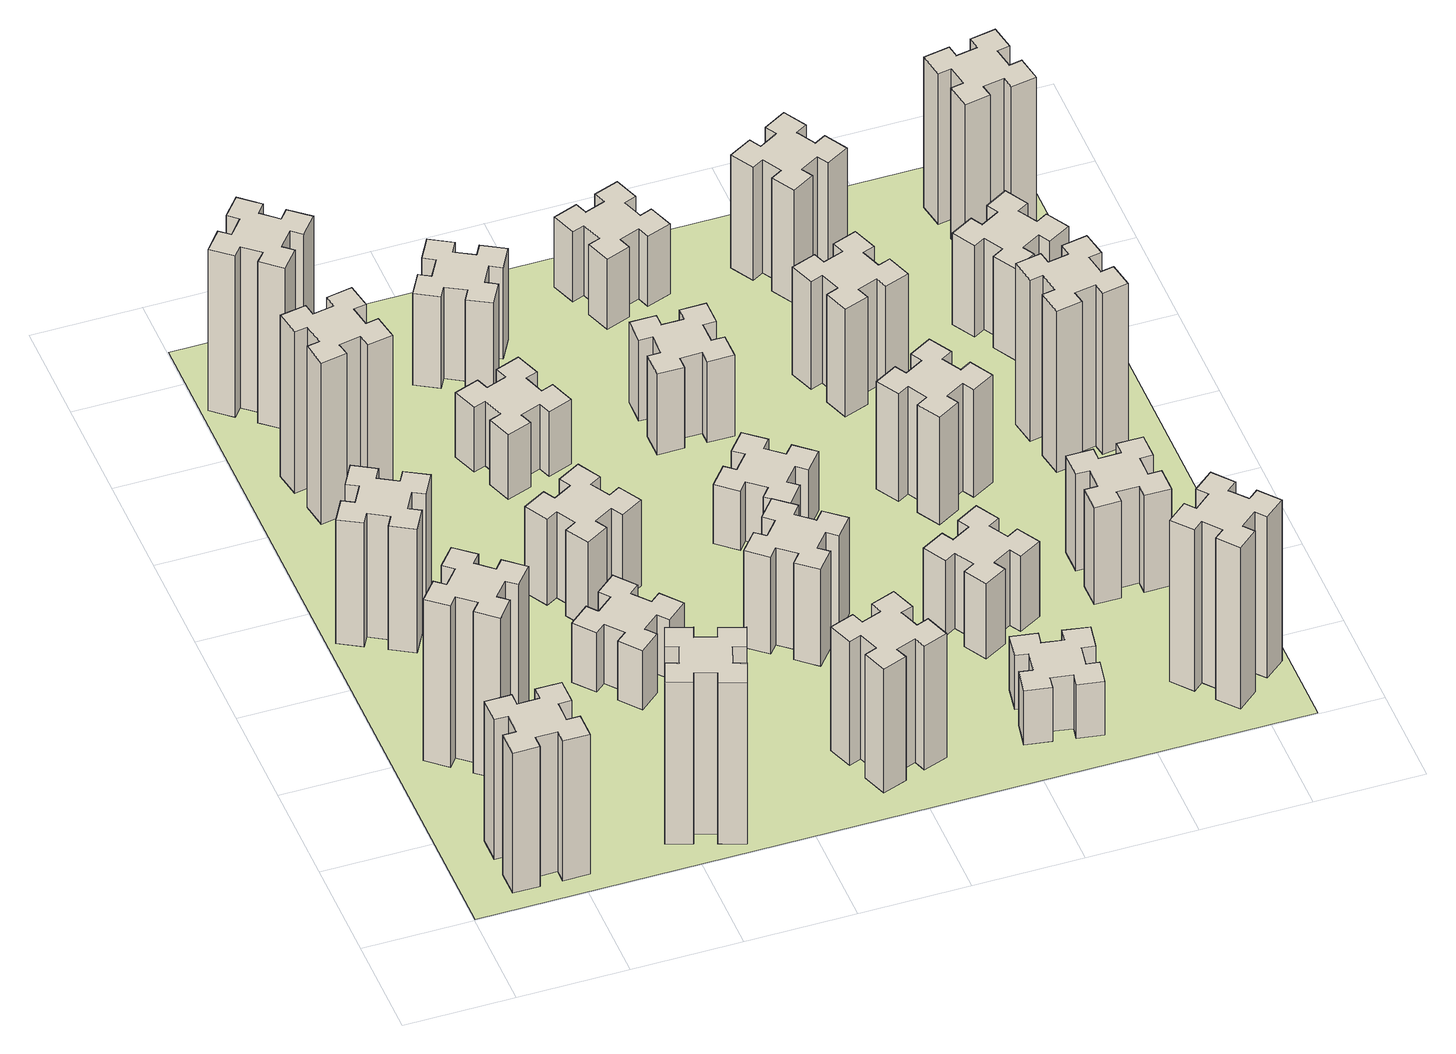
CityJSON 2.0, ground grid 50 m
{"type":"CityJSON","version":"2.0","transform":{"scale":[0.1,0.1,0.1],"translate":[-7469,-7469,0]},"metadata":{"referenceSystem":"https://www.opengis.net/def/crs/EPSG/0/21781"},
"CityObjects":{
"building1":{"type":"Building","attributes":{"class":"1000","function":"1000","usage":"1000","yearOfConstruction":2016,"roofType":"1000","measuredHeight":78,"storeysAboveGround":30,"storeysBelowGround":0},"geometry":[{"type":"Solid","lod":"1","boundaries":[[[[0,1,2,3,4,5,6,7,8,9,10,11,12,13,14,15,16,17,18,19]],[[17,16,20,21]],[[16,15,22,20]],[[15,14,23,22]],[[14,13,24,23]],[[13,12,25,24]],[[12,11,26,25]],[[11,10,27,26]],[[10,9,28,27]],[[9,8,29,28]],[[8,7,30,29]],[[7,6,31,30]],[[6,5,32,31]],[[5,4,33,32]],[[4,3,34,33]],[[3,2,35,34]],[[2,1,36,35]],[[1,0,37,36]],[[0,19,38,37]],[[19,18,39,38]],[[18,17,21,39]],[[24,25,26,27,28,29,30,31,32,33,34,35,36,37,38,39,21,20,22,23]]]]}]},
"building2":{"type":"Building","attributes":{"class":"1000","function":"1000","usage":"1000","yearOfConstruction":2016,"roofType":"1000","measuredHeight":90,"storeysAboveGround":30,"storeysBelowGround":0},"geometry":[{"type":"Solid","lod":"1","boundaries":[[[[40,41,42,43,44,45,46,47,48,49,50,51,52,53,54,55,56,57,58,59]],[[57,56,60,61]],[[56,55,62,60]],[[55,54,63,62]],[[54,53,64,63]],[[53,52,65,64]],[[52,51,66,65]],[[51,50,67,66]],[[50,49,68,67]],[[49,48,69,68]],[[48,47,70,69]],[[47,46,71,70]],[[46,45,72,71]],[[45,44,73,72]],[[44,43,74,73]],[[43,42,75,74]],[[42,41,76,75]],[[41,40,77,76]],[[40,59,78,77]],[[59,58,79,78]],[[58,57,61,79]],[[64,65,66,67,68,69,70,71,72,73,74,75,76,77,78,79,61,60,62,63]]]]}]},
"building3":{"type":"Building","attributes":{"class":"1000","function":"1000","usage":"1000","yearOfConstruction":2016,"roofType":"1000","measuredHeight":69,"storeysAboveGround":30,"storeysBelowGround":0},"geometry":[{"type":"Solid","lod":"1","boundaries":[[[[80,81,82,83,84,85,86,87,88,89,90,91,92,93,94,95,96,97,98,99]],[[97,96,100,101]],[[96,95,102,100]],[[95,94,103,102]],[[94,93,104,103]],[[93,92,105,104]],[[92,91,106,105]],[[91,90,107,106]],[[90,89,108,107]],[[89,88,109,108]],[[88,87,110,109]],[[87,86,111,110]],[[86,85,112,111]],[[85,84,113,112]],[[84,83,114,113]],[[83,82,115,114]],[[82,81,116,115]],[[81,80,117,116]],[[80,99,118,117]],[[99,98,119,118]],[[98,97,101,119]],[[104,105,106,107,108,109,110,111,112,113,114,115,116,117,118,119,101,100,102,103]]]]}]},
"building4":{"type":"Building","attributes":{"class":"1000","function":"1000","usage":"1000","yearOfConstruction":2016,"roofType":"1000","measuredHeight":90,"storeysAboveGround":30,"storeysBelowGround":0},"geometry":[{"type":"Solid","lod":"1","boundaries":[[[[120,121,122,123,124,125,126,127,128,129,130,131,132,133,134,135,136,137,138,139]],[[137,136,140,141]],[[136,135,142,140]],[[135,134,143,142]],[[134,133,144,143]],[[133,132,145,144]],[[132,131,146,145]],[[131,130,147,146]],[[130,129,148,147]],[[129,128,149,148]],[[128,127,150,149]],[[127,126,151,150]],[[126,125,152,151]],[[125,124,153,152]],[[124,123,154,153]],[[123,122,155,154]],[[122,121,156,155]],[[121,120,157,156]],[[120,139,158,157]],[[139,138,159,158]],[[138,137,141,159]],[[144,145,146,147,148,149,150,151,152,153,154,155,156,157,158,159,141,140,142,143]]]]}]},
"building5":{"type":"Building","attributes":{"class":"1000","function":"1000","usage":"1000","yearOfConstruction":2016,"roofType":"1000","measuredHeight":90,"storeysAboveGround":30,"storeysBelowGround":0},"geometry":[{"type":"Solid","lod":"1","boundaries":[[[[160,161,162,163,164,165,166,167,168,169,170,171,172,173,174,175,176,177,178,179]],[[177,176,180,181]],[[176,175,182,180]],[[175,174,183,182]],[[174,173,184,183]],[[173,172,185,184]],[[172,171,186,185]],[[171,170,187,186]],[[170,169,188,187]],[[169,168,189,188]],[[168,167,190,189]],[[167,166,191,190]],[[166,165,192,191]],[[165,164,193,192]],[[164,163,194,193]],[[163,162,195,194]],[[162,161,196,195]],[[161,160,197,196]],[[160,179,198,197]],[[179,178,199,198]],[[178,177,181,199]],[[184,185,186,187,188,189,190,191,192,193,194,195,196,197,198,199,181,180,182,183]]]]}]},
"building6":{"type":"Building","attributes":{"class":"1000","function":"1000","usage":"1000","yearOfConstruction":2016,"roofType":"1000","measuredHeight":90,"storeysAboveGround":30,"storeysBelowGround":0},"geometry":[{"type":"Solid","lod":"1","boundaries":[[[[200,201,202,203,204,205,206,207,208,209,210,211,212,213,214,215,216,217,218,219]],[[217,216,220,221]],[[216,215,222,220]],[[215,214,223,222]],[[214,213,224,223]],[[213,212,225,224]],[[212,211,226,225]],[[211,210,227,226]],[[210,209,228,227]],[[209,208,229,228]],[[208,207,230,229]],[[207,206,231,230]],[[206,205,232,231]],[[205,204,233,232]],[[204,203,234,233]],[[203,202,235,234]],[[202,201,236,235]],[[201,200,237,236]],[[200,219,238,237]],[[219,218,239,238]],[[218,217,221,239]],[[224,225,226,227,228,229,230,231,232,233,234,235,236,237,238,239,221,220,222,223]]]]}]},
"building7":{"type":"Building","attributes":{"class":"1000","function":"1000","usage":"1000","yearOfConstruction":2016,"roofType":"1000","measuredHeight":33,"storeysAboveGround":30,"storeysBelowGround":0},"geometry":[{"type":"Solid","lod":"1","boundaries":[[[[240,241,242,243,244,245,246,247,248,249,250,251,252,253,254,255,256,257,258,259]],[[257,256,260,261]],[[256,255,262,260]],[[255,254,263,262]],[[254,253,264,263]],[[253,252,265,264]],[[252,251,266,265]],[[251,250,267,266]],[[250,249,268,267]],[[249,248,269,268]],[[248,247,270,269]],[[247,246,271,270]],[[246,245,272,271]],[[245,244,273,272]],[[244,243,274,273]],[[243,242,275,274]],[[242,241,276,275]],[[241,240,277,276]],[[240,259,278,277]],[[259,258,279,278]],[[258,257,261,279]],[[264,265,266,267,268,269,270,271,272,273,274,275,276,277,278,279,261,260,262,263]]]]}]},
"building8":{"type":"Building","attributes":{"class":"1000","function":"1000","usage":"1000","yearOfConstruction":2016,"roofType":"1000","measuredHeight":48,"storeysAboveGround":30,"storeysBelowGround":0},"geometry":[{"type":"Solid","lod":"1","boundaries":[[[[280,281,282,283,284,285,286,287,288,289,290,291,292,293,294,295,296,297,298,299]],[[297,296,300,301]],[[296,295,302,300]],[[295,294,303,302]],[[294,293,304,303]],[[293,292,305,304]],[[292,291,306,305]],[[291,290,307,306]],[[290,289,308,307]],[[289,288,309,308]],[[288,287,310,309]],[[287,286,311,310]],[[286,285,312,311]],[[285,284,313,312]],[[284,283,314,313]],[[283,282,315,314]],[[282,281,316,315]],[[281,280,317,316]],[[280,299,318,317]],[[299,298,319,318]],[[298,297,301,319]],[[304,305,306,307,308,309,310,311,312,313,314,315,316,317,318,319,301,300,302,303]]]]}]},
"building9":{"type":"Building","attributes":{"class":"1000","function":"1000","usage":"1000","yearOfConstruction":2016,"roofType":"1000","measuredHeight":36,"storeysAboveGround":30,"storeysBelowGround":0},"geometry":[{"type":"Solid","lod":"1","boundaries":[[[[320,321,322,323,324,325,326,327,328,329,330,331,332,333,334,335,336,337,338,339]],[[337,336,340,341]],[[336,335,342,340]],[[335,334,343,342]],[[334,333,344,343]],[[333,332,345,344]],[[332,331,346,345]],[[331,330,347,346]],[[330,329,348,347]],[[329,328,349,348]],[[328,327,350,349]],[[327,326,351,350]],[[326,325,352,351]],[[325,324,353,352]],[[324,323,354,353]],[[323,322,355,354]],[[322,321,356,355]],[[321,320,357,356]],[[320,339,358,357]],[[339,338,359,358]],[[338,337,341,359]],[[344,345,346,347,348,349,350,351,352,353,354,355,356,357,358,359,341,340,342,343]]]]}]},
"building10":{"type":"Building","attributes":{"class":"1000","function":"1000","usage":"1000","yearOfConstruction":2016,"roofType":"1000","measuredHeight":69,"storeysAboveGround":30,"storeysBelowGround":0},"geometry":[{"type":"Solid","lod":"1","boundaries":[[[[360,361,362,363,364,365,366,367,368,369,370,371,372,373,374,375,376,377,378,379]],[[377,376,380,381]],[[376,375,382,380]],[[375,374,383,382]],[[374,373,384,383]],[[373,372,385,384]],[[372,371,386,385]],[[371,370,387,386]],[[370,369,388,387]],[[369,368,389,388]],[[368,367,390,389]],[[367,366,391,390]],[[366,365,392,391]],[[365,364,393,392]],[[364,363,394,393]],[[363,362,395,394]],[[362,361,396,395]],[[361,360,397,396]],[[360,379,398,397]],[[379,378,399,398]],[[378,377,381,399]],[[384,385,386,387,388,389,390,391,392,393,394,395,396,397,398,399,381,380,382,383]]]]}]},
"building11":{"type":"Building","attributes":{"class":"1000","function":"1000","usage":"1000","yearOfConstruction":2016,"roofType":"1000","measuredHeight":51,"storeysAboveGround":30,"storeysBelowGround":0},"geometry":[{"type":"Solid","lod":"1","boundaries":[[[[400,401,402,403,404,405,406,407,408,409,410,411,412,413,414,415,416,417,418,419]],[[417,416,420,421]],[[416,415,422,420]],[[415,414,423,422]],[[414,413,424,423]],[[413,412,425,424]],[[412,411,426,425]],[[411,410,427,426]],[[410,409,428,427]],[[409,408,429,428]],[[408,407,430,429]],[[407,406,431,430]],[[406,405,432,431]],[[405,404,433,432]],[[404,403,434,433]],[[403,402,435,434]],[[402,401,436,435]],[[401,400,437,436]],[[400,419,438,437]],[[419,418,439,438]],[[418,417,421,439]],[[424,425,426,427,428,429,430,431,432,433,434,435,436,437,438,439,421,420,422,423]]]]}]},
"building12":{"type":"Building","attributes":{"class":"1000","function":"1000","usage":"1000","yearOfConstruction":2016,"roofType":"1000","measuredHeight":54,"storeysAboveGround":30,"storeysBelowGround":0},"geometry":[{"type":"Solid","lod":"1","boundaries":[[[[440,441,442,443,444,445,446,447,448,449,450,451,452,453,454,455,456,457,458,459]],[[457,456,460,461]],[[456,455,462,460]],[[455,454,463,462]],[[454,453,464,463]],[[453,452,465,464]],[[452,451,466,465]],[[451,450,467,466]],[[450,449,468,467]],[[449,448,469,468]],[[448,447,470,469]],[[447,446,471,470]],[[446,445,472,471]],[[445,444,473,472]],[[444,443,474,473]],[[443,442,475,474]],[[442,441,476,475]],[[441,440,477,476]],[[440,459,478,477]],[[459,458,479,478]],[[458,457,461,479]],[[464,465,466,467,468,469,470,471,472,473,474,475,476,477,478,479,461,460,462,463]]]]}]},
"building13":{"type":"Building","attributes":{"class":"1000","function":"1000","usage":"1000","yearOfConstruction":2016,"roofType":"1000","measuredHeight":33,"storeysAboveGround":30,"storeysBelowGround":0},"geometry":[{"type":"Solid","lod":"1","boundaries":[[[[480,481,482,483,484,485,486,487,488,489,490,491,492,493,494,495,496,497,498,499]],[[497,496,500,501]],[[496,495,502,500]],[[495,494,503,502]],[[494,493,504,503]],[[493,492,505,504]],[[492,491,506,505]],[[491,490,507,506]],[[490,489,508,507]],[[489,488,509,508]],[[488,487,510,509]],[[487,486,511,510]],[[486,485,512,511]],[[485,484,513,512]],[[484,483,514,513]],[[483,482,515,514]],[[482,481,516,515]],[[481,480,517,516]],[[480,499,518,517]],[[499,498,519,518]],[[498,497,501,519]],[[504,505,506,507,508,509,510,511,512,513,514,515,516,517,518,519,501,500,502,503]]]]}]},
"building14":{"type":"Building","attributes":{"class":"1000","function":"1000","usage":"1000","yearOfConstruction":2016,"roofType":"1000","measuredHeight":45,"storeysAboveGround":30,"storeysBelowGround":0},"geometry":[{"type":"Solid","lod":"1","boundaries":[[[[520,521,522,523,524,525,526,527,528,529,530,531,532,533,534,535,536,537,538,539]],[[537,536,540,541]],[[536,535,542,540]],[[535,534,543,542]],[[534,533,544,543]],[[533,532,545,544]],[[532,531,546,545]],[[531,530,547,546]],[[530,529,548,547]],[[529,528,549,548]],[[528,527,550,549]],[[527,526,551,550]],[[526,525,552,551]],[[525,524,553,552]],[[524,523,554,553]],[[523,522,555,554]],[[522,521,556,555]],[[521,520,557,556]],[[520,539,558,557]],[[539,538,559,558]],[[538,537,541,559]],[[544,545,546,547,548,549,550,551,552,553,554,555,556,557,558,559,541,540,542,543]]]]}]},
"building15":{"type":"Building","attributes":{"class":"1000","function":"1000","usage":"1000","yearOfConstruction":2016,"roofType":"1000","measuredHeight":30,"storeysAboveGround":30,"storeysBelowGround":0},"geometry":[{"type":"Solid","lod":"1","boundaries":[[[[560,561,562,563,564,565,566,567,568,569,570,571,572,573,574,575,576,577,578,579]],[[577,576,580,581]],[[576,575,582,580]],[[575,574,583,582]],[[574,573,584,583]],[[573,572,585,584]],[[572,571,586,585]],[[571,570,587,586]],[[570,569,588,587]],[[569,568,589,588]],[[568,567,590,589]],[[567,566,591,590]],[[566,565,592,591]],[[565,564,593,592]],[[564,563,594,593]],[[563,562,595,594]],[[562,561,596,595]],[[561,560,597,596]],[[560,579,598,597]],[[579,578,599,598]],[[578,577,581,599]],[[584,585,586,587,588,589,590,591,592,593,594,595,596,597,598,599,581,580,582,583]]]]}]},
"building16":{"type":"Building","attributes":{"class":"1000","function":"1000","usage":"1000","yearOfConstruction":2016,"roofType":"1000","measuredHeight":39,"storeysAboveGround":30,"storeysBelowGround":0},"geometry":[{"type":"Solid","lod":"1","boundaries":[[[[600,601,602,603,604,605,606,607,608,609,610,611,612,613,614,615,616,617,618,619]],[[617,616,620,621]],[[616,615,622,620]],[[615,614,623,622]],[[614,613,624,623]],[[613,612,625,624]],[[612,611,626,625]],[[611,610,627,626]],[[610,609,628,627]],[[609,608,629,628]],[[608,607,630,629]],[[607,606,631,630]],[[606,605,632,631]],[[605,604,633,632]],[[604,603,634,633]],[[603,602,635,634]],[[602,601,636,635]],[[601,600,637,636]],[[600,619,638,637]],[[619,618,639,638]],[[618,617,621,639]],[[624,625,626,627,628,629,630,631,632,633,634,635,636,637,638,639,621,620,622,623]]]]}]},
"building17":{"type":"Building","attributes":{"class":"1000","function":"1000","usage":"1000","yearOfConstruction":2016,"roofType":"1000","measuredHeight":42,"storeysAboveGround":30,"storeysBelowGround":0},"geometry":[{"type":"Solid","lod":"1","boundaries":[[[[640,641,642,643,644,645,646,647,648,649,650,651,652,653,654,655,656,657,658,659]],[[657,656,660,661]],[[656,655,662,660]],[[655,654,663,662]],[[654,653,664,663]],[[653,652,665,664]],[[652,651,666,665]],[[651,650,667,666]],[[650,649,668,667]],[[649,648,669,668]],[[648,647,670,669]],[[647,646,671,670]],[[646,645,672,671]],[[645,644,673,672]],[[644,643,674,673]],[[643,642,675,674]],[[642,641,676,675]],[[641,640,677,676]],[[640,659,678,677]],[[659,658,679,678]],[[658,657,661,679]],[[664,665,666,667,668,669,670,671,672,673,674,675,676,677,678,679,661,660,662,663]]]]}]},
"building18":{"type":"Building","attributes":{"class":"1000","function":"1000","usage":"1000","yearOfConstruction":2016,"roofType":"1000","measuredHeight":60,"storeysAboveGround":30,"storeysBelowGround":0},"geometry":[{"type":"Solid","lod":"1","boundaries":[[[[680,681,682,683,684,685,686,687,688,689,690,691,692,693,694,695,696,697,698,699]],[[697,696,700,701]],[[696,695,702,700]],[[695,694,703,702]],[[694,693,704,703]],[[693,692,705,704]],[[692,691,706,705]],[[691,690,707,706]],[[690,689,708,707]],[[689,688,709,708]],[[688,687,710,709]],[[687,686,711,710]],[[686,685,712,711]],[[685,684,713,712]],[[684,683,714,713]],[[683,682,715,714]],[[682,681,716,715]],[[681,680,717,716]],[[680,699,718,717]],[[699,698,719,718]],[[698,697,701,719]],[[704,705,706,707,708,709,710,711,712,713,714,715,716,717,718,719,701,700,702,703]]]]}]},
"building19":{"type":"Building","attributes":{"class":"1000","function":"1000","usage":"1000","yearOfConstruction":2016,"roofType":"1000","measuredHeight":60,"storeysAboveGround":30,"storeysBelowGround":0},"geometry":[{"type":"Solid","lod":"1","boundaries":[[[[720,721,722,723,724,725,726,727,728,729,730,731,732,733,734,735,736,737,738,739]],[[737,736,740,741]],[[736,735,742,740]],[[735,734,743,742]],[[734,733,744,743]],[[733,732,745,744]],[[732,731,746,745]],[[731,730,747,746]],[[730,729,748,747]],[[729,728,749,748]],[[728,727,750,749]],[[727,726,751,750]],[[726,725,752,751]],[[725,724,753,752]],[[724,723,754,753]],[[723,722,755,754]],[[722,721,756,755]],[[721,720,757,756]],[[720,739,758,757]],[[739,738,759,758]],[[738,737,741,759]],[[744,745,746,747,748,749,750,751,752,753,754,755,756,757,758,759,741,740,742,743]]]]}]},
"building20":{"type":"Building","attributes":{"class":"1000","function":"1000","usage":"1000","yearOfConstruction":2016,"roofType":"1000","measuredHeight":90,"storeysAboveGround":30,"storeysBelowGround":0},"geometry":[{"type":"Solid","lod":"1","boundaries":[[[[760,761,762,763,764,765,766,767,768,769,770,771,772,773,774,775,776,777,778,779]],[[777,776,780,781]],[[776,775,782,780]],[[775,774,783,782]],[[774,773,784,783]],[[773,772,785,784]],[[772,771,786,785]],[[771,770,787,786]],[[770,769,788,787]],[[769,768,789,788]],[[768,767,790,789]],[[767,766,791,790]],[[766,765,792,791]],[[765,764,793,792]],[[764,763,794,793]],[[763,762,795,794]],[[762,761,796,795]],[[761,760,797,796]],[[760,779,798,797]],[[779,778,799,798]],[[778,777,781,799]],[[784,785,786,787,788,789,790,791,792,793,794,795,796,797,798,799,781,780,782,783]]]]}]},
"building21":{"type":"Building","attributes":{"class":"1000","function":"1000","usage":"1000","yearOfConstruction":2016,"roofType":"1000","measuredHeight":54,"storeysAboveGround":30,"storeysBelowGround":0},"geometry":[{"type":"Solid","lod":"1","boundaries":[[[[800,801,802,803,804,805,806,807,808,809,810,811,812,813,814,815,816,817,818,819]],[[817,816,820,821]],[[816,815,822,820]],[[815,814,823,822]],[[814,813,824,823]],[[813,812,825,824]],[[812,811,826,825]],[[811,810,827,826]],[[810,809,828,827]],[[809,808,829,828]],[[808,807,830,829]],[[807,806,831,830]],[[806,805,832,831]],[[805,804,833,832]],[[804,803,834,833]],[[803,802,835,834]],[[802,801,836,835]],[[801,800,837,836]],[[800,819,838,837]],[[819,818,839,838]],[[818,817,821,839]],[[824,825,826,827,828,829,830,831,832,833,834,835,836,837,838,839,821,820,822,823]]]]}]},
"building22":{"type":"Building","attributes":{"class":"1000","function":"1000","usage":"1000","yearOfConstruction":2016,"roofType":"1000","measuredHeight":63,"storeysAboveGround":30,"storeysBelowGround":0},"geometry":[{"type":"Solid","lod":"1","boundaries":[[[[840,841,842,843,844,845,846,847,848,849,850,851,852,853,854,855,856,857,858,859]],[[857,856,860,861]],[[856,855,862,860]],[[855,854,863,862]],[[854,853,864,863]],[[853,852,865,864]],[[852,851,866,865]],[[851,850,867,866]],[[850,849,868,867]],[[849,848,869,868]],[[848,847,870,869]],[[847,846,871,870]],[[846,845,872,871]],[[845,844,873,872]],[[844,843,874,873]],[[843,842,875,874]],[[842,841,876,875]],[[841,840,877,876]],[[840,859,878,877]],[[859,858,879,878]],[[858,857,861,879]],[[864,865,866,867,868,869,870,871,872,873,874,875,876,877,878,879,861,860,862,863]]]]}]},
"building23":{"type":"Building","attributes":{"class":"1000","function":"1000","usage":"1000","yearOfConstruction":2016,"roofType":"1000","measuredHeight":90,"storeysAboveGround":30,"storeysBelowGround":0},"geometry":[{"type":"Solid","lod":"1","boundaries":[[[[880,881,882,883,884,885,886,887,888,889,890,891,892,893,894,895,896,897,898,899]],[[897,896,900,901]],[[896,895,902,900]],[[895,894,903,902]],[[894,893,904,903]],[[893,892,905,904]],[[892,891,906,905]],[[891,890,907,906]],[[890,889,908,907]],[[889,888,909,908]],[[888,887,910,909]],[[887,886,911,910]],[[886,885,912,911]],[[885,884,913,912]],[[884,883,914,913]],[[883,882,915,914]],[[882,881,916,915]],[[881,880,917,916]],[[880,899,918,917]],[[899,898,919,918]],[[898,897,901,919]],[[904,905,906,907,908,909,910,911,912,913,914,915,916,917,918,919,901,900,902,903]]]]}]},
"building24":{"type":"Building","attributes":{"class":"1000","function":"1000","usage":"1000","yearOfConstruction":2016,"roofType":"1000","measuredHeight":51,"storeysAboveGround":30,"storeysBelowGround":0},"geometry":[{"type":"Solid","lod":"1","boundaries":[[[[920,921,922,923,924,925,926,927,928,929,930,931,932,933,934,935,936,937,938,939]],[[937,936,940,941]],[[936,935,942,940]],[[935,934,943,942]],[[934,933,944,943]],[[933,932,945,944]],[[932,931,946,945]],[[931,930,947,946]],[[930,929,948,947]],[[929,928,949,948]],[[928,927,950,949]],[[927,926,951,950]],[[926,925,952,951]],[[925,924,953,952]],[[924,923,954,953]],[[923,922,955,954]],[[922,921,956,955]],[[921,920,957,956]],[[920,939,958,957]],[[939,938,959,958]],[[938,937,941,959]],[[944,945,946,947,948,949,950,951,952,953,954,955,956,957,958,959,941,940,942,943]]]]}]},
"building25":{"type":"Building","attributes":{"class":"1000","function":"1000","usage":"1000","yearOfConstruction":2016,"roofType":"1000","measuredHeight":84,"storeysAboveGround":30,"storeysBelowGround":0},"geometry":[{"type":"Solid","lod":"1","boundaries":[[[[960,961,962,963,964,965,966,967,968,969,970,971,972,973,974,975,976,977,978,979]],[[977,976,980,981]],[[976,975,982,980]],[[975,974,983,982]],[[974,973,984,983]],[[973,972,985,984]],[[972,971,986,985]],[[971,970,987,986]],[[970,969,988,987]],[[969,968,989,988]],[[968,967,990,989]],[[967,966,991,990]],[[966,965,992,991]],[[965,964,993,992]],[[964,963,994,993]],[[963,962,995,994]],[[962,961,996,995]],[[961,960,997,996]],[[960,979,998,997]],[[979,978,999,998]],[[978,977,981,999]],[[984,985,986,987,988,989,990,991,992,993,994,995,996,997,998,999,981,980,982,983]]]]}]},
"landuse1":{"type":"LandUse","attributes":{"name":"plot1","function":"1010"},"geometry":[{"type":"MultiSurface","lod":"1","boundaries":[[[1000,1001,1002,1003]]]}]}
},
"vertices":[
[265,325,0],[265,225,0],[205,225,0],[205,105,0],[325,105,0],[325,165,0],[425,165,0],[425,105,0],[545,105,0],[545,225,0],[485,225,0],[485,325,0],[545,325,0],[545,445,0],[425,445,0],[425,385,0],[325,385,0],[325,445,0],[205,445,0],[205,325,0],[325,385,780],[325,445,780],[425,385,780],[425,445,780],[545,445,780],[545,325,780],[485,325,780],[485,225,780],[545,225,780],[545,105,780],[425,105,780],[425,165,780],[325,165,780],[325,105,780],[205,105,780],[205,225,780],[265,225,780],[265,325,780],[205,325,780],[205,445,780],
[484,1067,0],[408,1132,0],[446,1178,0],[354,1255,0],[277,1163,0],[323,1124,0],[259,1048,0],[213,1086,0],[136,994,0],[228,917,0],[266,963,0],[343,899,0],[304,853,0],[396,776,0],[473,868,0],[427,906,0],[492,983,0],[538,944,0],[615,1036,0],[523,1113,0],[492,983,900],[538,944,900],[427,906,900],[473,868,900],[396,776,900],[304,853,900],[343,899,900],[266,963,900],[228,917,900],[136,994,900],[213,1086,900],[259,1048,900],[323,1124,900],[277,1163,900],[354,1255,900],[446,1178,900],[408,1132,900],[484,1067,900],[523,1113,900],[615,1036,900],
[374,1926,0],[287,1976,0],[317,2028,0],[213,2088,0],[153,1984,0],[205,1954,0],[155,1867,0],[103,1897,0],[43,1793,0],[147,1733,0],[177,1785,0],[264,1735,0],[234,1683,0],[338,1623,0],[398,1727,0],[346,1757,0],[396,1844,0],[448,1814,0],[508,1918,0],[404,1978,0],[396,1844,690],[448,1814,690],[346,1757,690],[398,1727,690],[338,1623,690],[234,1683,690],[264,1735,690],[177,1785,690],[147,1733,690],[43,1793,690],[103,1897,690],[155,1867,690],[205,1954,690],[153,1984,690],[213,2088,690],[317,2028,690],[287,1976,690],[374,1926,690],[404,1978,690],[508,1918,690],
[405,2812,0],[307,2795,0],[297,2854,0],[178,2833,0],[199,2715,0],[258,2725,0],[276,2627,0],[217,2617,0],[237,2498,0],[356,2519,0],[345,2578,0],[444,2596,0],[454,2537,0],[572,2557,0],[551,2676,0],[492,2665,0],[475,2764,0],[534,2774,0],[513,2892,0],[395,2871,0],[475,2764,900],[534,2774,900],[492,2665,900],[551,2676,900],[572,2557,900],[454,2537,900],[444,2596,900],[345,2578,900],[356,2519,900],[237,2498,900],[217,2617,900],[276,2627,900],[258,2725,900],[199,2715,900],[178,2833,900],[297,2854,900],[307,2795,900],[405,2812,900],[395,2871,900],[513,2892,900],
[1029,360,0],[995,266,0],[939,287,0],[897,174,0],[1010,133,0],[1031,189,0],[1125,155,0],[1104,99,0],[1217,57,0],[1258,170,0],[1202,191,0],[1236,285,0],[1292,264,0],[1333,377,0],[1220,418,0],[1200,362,0],[1106,396,0],[1127,452,0],[1014,493,0],[973,380,0],[1106,396,900],[1127,452,900],[1200,362,900],[1220,418,900],[1333,377,900],[1292,264,900],[1236,285,900],[1202,191,900],[1258,170,900],[1217,57,900],[1104,99,900],[1125,155,900],[1031,189,900],[1010,133,900],[897,174,900],[939,287,900],[995,266,900],[1029,360,900],[973,380,900],[1014,493,900],
[384,3387,0],[308,3452,0],[346,3498,0],[254,3575,0],[177,3483,0],[223,3444,0],[159,3368,0],[113,3406,0],[36,3314,0],[128,3237,0],[166,3283,0],[243,3219,0],[204,3173,0],[296,3096,0],[373,3188,0],[327,3226,0],[392,3303,0],[438,3264,0],[515,3356,0],[423,3433,0],[392,3303,900],[438,3264,900],[327,3226,900],[373,3188,900],[296,3096,900],[204,3173,900],[243,3219,900],[166,3283,900],[128,3237,900],[36,3314,900],[113,3406,900],[159,3368,900],[223,3444,900],[177,3483,900],[254,3575,900],[346,3498,900],[308,3452,900],[384,3387,900],[423,3433,900],[515,3356,900],
[1083,1332,0],[1006,1267,0],[968,1313,0],[876,1236,0],[953,1144,0],[999,1183,0],[1063,1106,0],[1017,1068,0],[1094,976,0],[1186,1053,0],[1148,1099,0],[1224,1163,0],[1263,1117,0],[1355,1194,0],[1278,1286,0],[1232,1248,0],[1167,1324,0],[1213,1363,0],[1136,1455,0],[1044,1378,0],[1167,1324,330],[1213,1363,330],[1232,1248,330],[1278,1286,330],[1355,1194,330],[1263,1117,330],[1224,1163,330],[1148,1099,330],[1186,1053,330],[1094,976,330],[1017,1068,330],[1063,1106,330],[999,1183,330],[953,1144,330],[876,1236,330],[968,1313,330],[1006,1267,330],[1083,1332,330],[1044,1378,330],[1136,1455,330],
[995,1744,0],[1045,1657,0],[993,1627,0],[1053,1523,0],[1157,1583,0],[1127,1635,0],[1214,1685,0],[1244,1633,0],[1348,1693,0],[1288,1797,0],[1236,1767,0],[1186,1854,0],[1238,1884,0],[1178,1988,0],[1074,1928,0],[1104,1876,0],[1017,1826,0],[987,1878,0],[883,1818,0],[943,1714,0],[1017,1826,480],[987,1878,480],[1104,1876,480],[1074,1928,480],[1178,1988,480],[1238,1884,480],[1186,1854,480],[1236,1767,480],[1288,1797,480],[1348,1693,480],[1244,1633,480],[1214,1685,480],[1127,1635,480],[1157,1583,480],[1053,1523,480],[993,1627,480],[1045,1657,480],[995,1744,480],[943,1714,480],[883,1818,480],
[1125,2716,0],[1031,2682,0],[1010,2738,0],[897,2697,0],[939,2584,0],[995,2605,0],[1029,2511,0],[973,2490,0],[1014,2377,0],[1127,2419,0],[1106,2475,0],[1200,2509,0],[1220,2453,0],[1333,2494,0],[1292,2607,0],[1236,2586,0],[1202,2680,0],[1258,2700,0],[1217,2813,0],[1104,2772,0],[1202,2680,360],[1258,2700,360],[1236,2586,360],[1292,2607,360],[1333,2494,360],[1220,2453,360],[1200,2509,360],[1106,2475,360],[1127,2419,360],[1014,2377,360],[973,2490,360],[1029,2511,360],[995,2605,360],[939,2584,360],[897,2697,360],[1010,2738,360],[1031,2682,360],[1125,2716,360],[1104,2772,360],[1217,2813,360],
[1965,496,0],[1871,462,0],[1850,518,0],[1737,477,0],[1779,364,0],[1835,385,0],[1869,291,0],[1813,270,0],[1854,157,0],[1967,199,0],[1946,255,0],[2040,289,0],[2060,233,0],[2173,274,0],[2132,387,0],[2076,366,0],[2042,460,0],[2098,480,0],[2057,593,0],[1944,552,0],[2042,460,690],[2098,480,690],[2076,366,690],[2132,387,690],[2173,274,690],[2060,233,690],[2040,289,690],[1946,255,690],[1967,199,690],[1854,157,690],[1813,270,690],[1869,291,690],[1835,385,690],[1779,364,690],[1737,477,690],[1850,518,690],[1871,462,690],[1965,496,690],[1944,552,690],[2057,593,690],
[1214,3306,0],[1127,3356,0],[1157,3408,0],[1053,3468,0],[993,3364,0],[1045,3334,0],[995,3247,0],[943,3277,0],[883,3173,0],[987,3113,0],[1017,3165,0],[1104,3115,0],[1074,3063,0],[1178,3003,0],[1238,3107,0],[1186,3137,0],[1236,3224,0],[1288,3194,0],[1348,3298,0],[1244,3358,0],[1236,3224,510],[1288,3194,510],[1186,3137,510],[1238,3107,510],[1178,3003,510],[1074,3063,510],[1104,3115,510],[1017,3165,510],[987,3113,510],[883,3173,510],[943,3277,510],[995,3247,510],[1045,3334,510],[993,3364,510],[1053,3468,510],[1157,3408,510],[1127,3356,510],[1214,3306,510],[1244,3358,510],[1348,3298,510],
[1907,1106,0],[1972,1183,0],[2018,1144,0],[2095,1236,0],[2003,1313,0],[1964,1267,0],[1888,1332,0],[1926,1378,0],[1834,1455,0],[1757,1363,0],[1803,1324,0],[1739,1248,0],[1693,1286,0],[1616,1194,0],[1708,1117,0],[1746,1163,0],[1823,1099,0],[1784,1053,0],[1876,976,0],[1953,1068,0],[1823,1099,540],[1784,1053,540],[1746,1163,540],[1708,1117,540],[1616,1194,540],[1693,1286,540],[1739,1248,540],[1803,1324,540],[1757,1363,540],[1834,1455,540],[1926,1378,540],[1888,1332,540],[1964,1267,540],[2003,1313,540],[2095,1236,540],[2018,1144,540],[1972,1183,540],[1907,1106,540],[1953,1068,540],[1876,976,540],
[2007,1746,0],[2072,1823,0],[2118,1784,0],[2195,1876,0],[2103,1953,0],[2064,1907,0],[1988,1972,0],[2026,2018,0],[1934,2095,0],[1857,2003,0],[1903,1964,0],[1839,1888,0],[1793,1926,0],[1716,1834,0],[1808,1757,0],[1846,1803,0],[1923,1739,0],[1884,1693,0],[1976,1616,0],[2053,1708,0],[1923,1739,330],[1884,1693,330],[1846,1803,330],[1808,1757,330],[1716,1834,330],[1793,1926,330],[1839,1888,330],[1903,1964,330],[1857,2003,330],[1934,2095,330],[2026,2018,330],[1988,1972,330],[2064,1907,330],[2103,1953,330],[2195,1876,330],[2118,1784,330],[2072,1823,330],[2007,1746,330],[2053,1708,330],[1976,1616,330],
[1905,2705,0],[1805,2705,0],[1805,2765,0],[1685,2765,0],[1685,2645,0],[1745,2645,0],[1745,2545,0],[1685,2545,0],[1685,2425,0],[1805,2425,0],[1805,2485,0],[1905,2485,0],[1905,2425,0],[2025,2425,0],[2025,2545,0],[1965,2545,0],[1965,2645,0],[2025,2645,0],[2025,2765,0],[1905,2765,0],[1965,2645,450],[2025,2645,450],[1965,2545,450],[2025,2545,450],[2025,2425,450],[1905,2425,450],[1905,2485,450],[1805,2485,450],[1805,2425,450],[1685,2425,450],[1685,2545,450],[1745,2545,450],[1745,2645,450],[1685,2645,450],[1685,2765,450],[1805,2765,450],[1805,2705,450],[1905,2705,450],[1905,2765,450],[2025,2765,450],
[2596,444,0],[2578,345,0],[2519,356,0],[2498,237,0],[2617,217,0],[2627,276,0],[2725,258,0],[2715,199,0],[2833,178,0],[2854,297,0],[2795,307,0],[2812,405,0],[2871,395,0],[2892,513,0],[2774,534,0],[2764,475,0],[2665,492,0],[2676,551,0],[2557,572,0],[2537,454,0],[2665,492,300],[2676,551,300],[2764,475,300],[2774,534,300],[2892,513,300],[2871,395,300],[2812,405,300],[2795,307,300],[2854,297,300],[2833,178,300],[2715,199,300],[2725,258,300],[2627,276,300],[2617,217,300],[2498,237,300],[2519,356,300],[2578,345,300],[2596,444,300],[2537,454,300],[2557,572,300],
[1865,3556,0],[1771,3522,0],[1750,3578,0],[1637,3537,0],[1679,3424,0],[1735,3445,0],[1769,3351,0],[1713,3330,0],[1754,3217,0],[1867,3259,0],[1846,3315,0],[1940,3349,0],[1960,3293,0],[2073,3334,0],[2032,3447,0],[1976,3426,0],[1942,3520,0],[1998,3540,0],[1957,3653,0],[1844,3612,0],[1942,3520,390],[1998,3540,390],[1976,3426,390],[2032,3447,390],[2073,3334,390],[1960,3293,390],[1940,3349,390],[1846,3315,390],[1867,3259,390],[1754,3217,390],[1713,3330,390],[1769,3351,390],[1735,3445,390],[1679,3424,390],[1637,3537,390],[1750,3578,390],[1771,3522,390],[1865,3556,390],[1844,3612,390],[1957,3653,390],
[2584,1136,0],[2497,1086,0],[2467,1138,0],[2363,1078,0],[2423,974,0],[2475,1004,0],[2525,917,0],[2473,887,0],[2533,783,0],[2637,843,0],[2607,895,0],[2694,945,0],[2724,893,0],[2828,953,0],[2768,1057,0],[2716,1027,0],[2666,1114,0],[2718,1144,0],[2658,1248,0],[2554,1188,0],[2666,1114,420],[2718,1144,420],[2716,1027,420],[2768,1057,420],[2828,953,420],[2724,893,420],[2694,945,420],[2607,895,420],[2637,843,420],[2533,783,420],[2473,887,420],[2525,917,420],[2475,1004,420],[2423,974,420],[2363,1078,420],[2467,1138,420],[2497,1086,420],[2584,1136,420],[2554,1188,420],[2658,1248,420],
[2816,1867,0],[2766,1954,0],[2818,1984,0],[2758,2088,0],[2654,2028,0],[2684,1976,0],[2597,1926,0],[2567,1978,0],[2463,1918,0],[2523,1814,0],[2575,1844,0],[2625,1757,0],[2573,1727,0],[2633,1623,0],[2737,1683,0],[2707,1735,0],[2794,1785,0],[2824,1733,0],[2928,1793,0],[2868,1897,0],[2794,1785,600],[2824,1733,600],[2707,1735,600],[2737,1683,600],[2633,1623,600],[2573,1727,600],[2625,1757,600],[2575,1844,600],[2523,1814,600],[2463,1918,600],[2567,1978,600],[2597,1926,600],[2684,1976,600],[2654,2028,600],[2758,2088,600],[2818,1984,600],[2766,1954,600],[2816,1867,600],[2868,1897,600],[2928,1793,600],
[2586,2475,0],[2680,2509,0],[2700,2453,0],[2813,2494,0],[2772,2607,0],[2716,2586,0],[2682,2680,0],[2738,2700,0],[2697,2813,0],[2584,2772,0],[2605,2716,0],[2511,2682,0],[2490,2738,0],[2377,2697,0],[2419,2584,0],[2475,2605,0],[2509,2511,0],[2453,2490,0],[2494,2377,0],[2607,2419,0],[2509,2511,600],[2453,2490,600],[2475,2605,600],[2419,2584,600],[2377,2697,600],[2490,2738,600],[2511,2682,600],[2605,2716,600],[2584,2772,600],[2697,2813,600],[2738,2700,600],[2682,2680,600],[2716,2586,600],[2772,2607,600],[2813,2494,600],[2700,2453,600],[2680,2509,600],[2586,2475,600],[2607,2419,600],[2494,2377,600],
[3468,259,0],[3544,323,0],[3583,277,0],[3675,354,0],[3598,446,0],[3552,408,0],[3487,484,0],[3533,523,0],[3456,615,0],[3364,538,0],[3403,492,0],[3326,427,0],[3288,473,0],[3196,396,0],[3273,304,0],[3319,343,0],[3383,266,0],[3337,228,0],[3414,136,0],[3506,213,0],[3383,266,900],[3337,228,900],[3319,343,900],[3273,304,900],[3196,396,900],[3288,473,900],[3326,427,900],[3403,492,900],[3364,538,900],[3456,615,900],[3533,523,900],[3487,484,900],[3552,408,900],[3598,446,900],[3675,354,900],[3583,277,900],[3544,323,900],[3468,259,900],[3506,213,900],[3414,136,900],
[3185,1005,0],[3285,1005,0],[3285,945,0],[3405,945,0],[3405,1065,0],[3345,1065,0],[3345,1165,0],[3405,1165,0],[3405,1285,0],[3285,1285,0],[3285,1225,0],[3185,1225,0],[3185,1285,0],[3065,1285,0],[3065,1165,0],[3125,1165,0],[3125,1065,0],[3065,1065,0],[3065,945,0],[3185,945,0],[3125,1065,540],[3065,1065,540],[3125,1165,540],[3065,1165,540],[3065,1285,540],[3185,1285,540],[3185,1225,540],[3285,1225,540],[3285,1285,540],[3405,1285,540],[3405,1165,540],[3345,1165,540],[3345,1065,540],[3405,1065,540],[3405,945,540],[3285,945,540],[3285,1005,540],[3185,1005,540],[3185,945,540],[3065,945,540],
[2716,3347,0],[2666,3434,0],[2718,3464,0],[2658,3568,0],[2554,3508,0],[2584,3456,0],[2497,3406,0],[2467,3458,0],[2363,3398,0],[2423,3294,0],[2475,3324,0],[2525,3237,0],[2473,3207,0],[2533,3103,0],[2637,3163,0],[2607,3215,0],[2694,3265,0],[2724,3213,0],[2828,3273,0],[2768,3377,0],[2694,3265,630],[2724,3213,630],[2607,3215,630],[2637,3163,630],[2533,3103,630],[2473,3207,630],[2525,3237,630],[2475,3324,630],[2423,3294,630],[2363,3398,630],[2467,3458,630],[2497,3406,630],[2584,3456,630],[2554,3508,630],[2658,3568,630],[2718,3464,630],[2666,3434,630],[2716,3347,630],[2768,3377,630],[2828,3273,630],
[3365,2072,0],[3267,2055,0],[3257,2114,0],[3138,2093,0],[3159,1975,0],[3218,1985,0],[3236,1887,0],[3177,1877,0],[3197,1758,0],[3316,1779,0],[3305,1838,0],[3404,1856,0],[3414,1797,0],[3532,1817,0],[3511,1936,0],[3452,1925,0],[3435,2024,0],[3494,2034,0],[3473,2152,0],[3355,2131,0],[3435,2024,900],[3494,2034,900],[3452,1925,900],[3511,1936,900],[3532,1817,900],[3414,1797,900],[3404,1856,900],[3305,1838,900],[3316,1779,900],[3197,1758,900],[3177,1877,900],[3236,1887,900],[3218,1985,900],[3159,1975,900],[3138,2093,900],[3257,2114,900],[3267,2055,900],[3365,2072,900],[3355,2131,900],[3473,2152,900],
[3456,2707,0],[3406,2794,0],[3458,2824,0],[3398,2928,0],[3294,2868,0],[3324,2816,0],[3237,2766,0],[3207,2818,0],[3103,2758,0],[3163,2654,0],[3215,2684,0],[3265,2597,0],[3213,2567,0],[3273,2463,0],[3377,2523,0],[3347,2575,0],[3434,2625,0],[3464,2573,0],[3568,2633,0],[3508,2737,0],[3434,2625,510],[3464,2573,510],[3347,2575,510],[3377,2523,510],[3273,2463,510],[3213,2567,510],[3265,2597,510],[3215,2684,510],[3163,2654,510],[3103,2758,510],[3207,2818,510],[3237,2766,510],[3324,2816,510],[3294,2868,510],[3398,2928,510],[3458,2824,510],[3406,2794,510],[3456,2707,510],[3508,2737,510],[3568,2633,510],
[3552,3305,0],[3535,3404,0],[3594,3414,0],[3573,3532,0],[3455,3511,0],[3465,3452,0],[3367,3435,0],[3357,3494,0],[3238,3473,0],[3259,3355,0],[3318,3365,0],[3336,3267,0],[3277,3257,0],[3297,3138,0],[3416,3159,0],[3405,3218,0],[3504,3236,0],[3514,3177,0],[3632,3197,0],[3611,3316,0],[3504,3236,840],[3514,3177,840],[3405,3218,840],[3416,3159,840],[3297,3138,840],[3277,3257,840],[3336,3267,840],[3318,3365,840],[3259,3355,840],[3238,3473,840],[3357,3494,840],[3367,3435,840],[3465,3452,840],[3455,3511,840],[3573,3532,840],[3594,3414,840],[3535,3404,840],[3552,3305,840],[3611,3316,840],[3632,3197,840],
[5,3705,0],[3705,3705,0],[3705,5,0],[5,5,0]
]}
